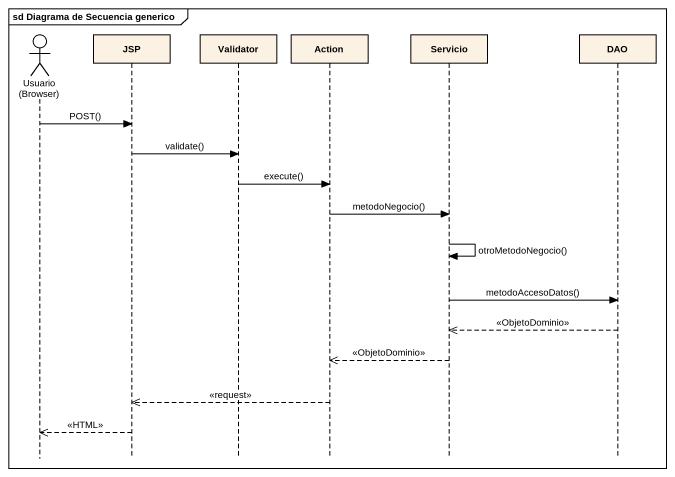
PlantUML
@startuml
mainframe sd Diagrama de Secuencia generico
hide footbox
actor "Usuario (Browser)" as Usuario_Browser
participant JSP
participant Validator
participant "Action" as Action_
participant Servicio
participant DAO

Usuario_Browser -> JSP : POST()
JSP -> Validator : validate()
Validator -> Action_ : execute()
Action_ -> Servicio : metodoNegocio()
Servicio -> Servicio : otroMetodoNegocio()
Servicio -> DAO : metodoAccesoDatos()
DAO -->> Servicio : <<ObjetoDominio>>
Servicio -->> Action_ : <<ObjetoDominio>>
Action_ -->> JSP : <<request>>
JSP -->> Usuario_Browser : <<HTML>>
@enduml
